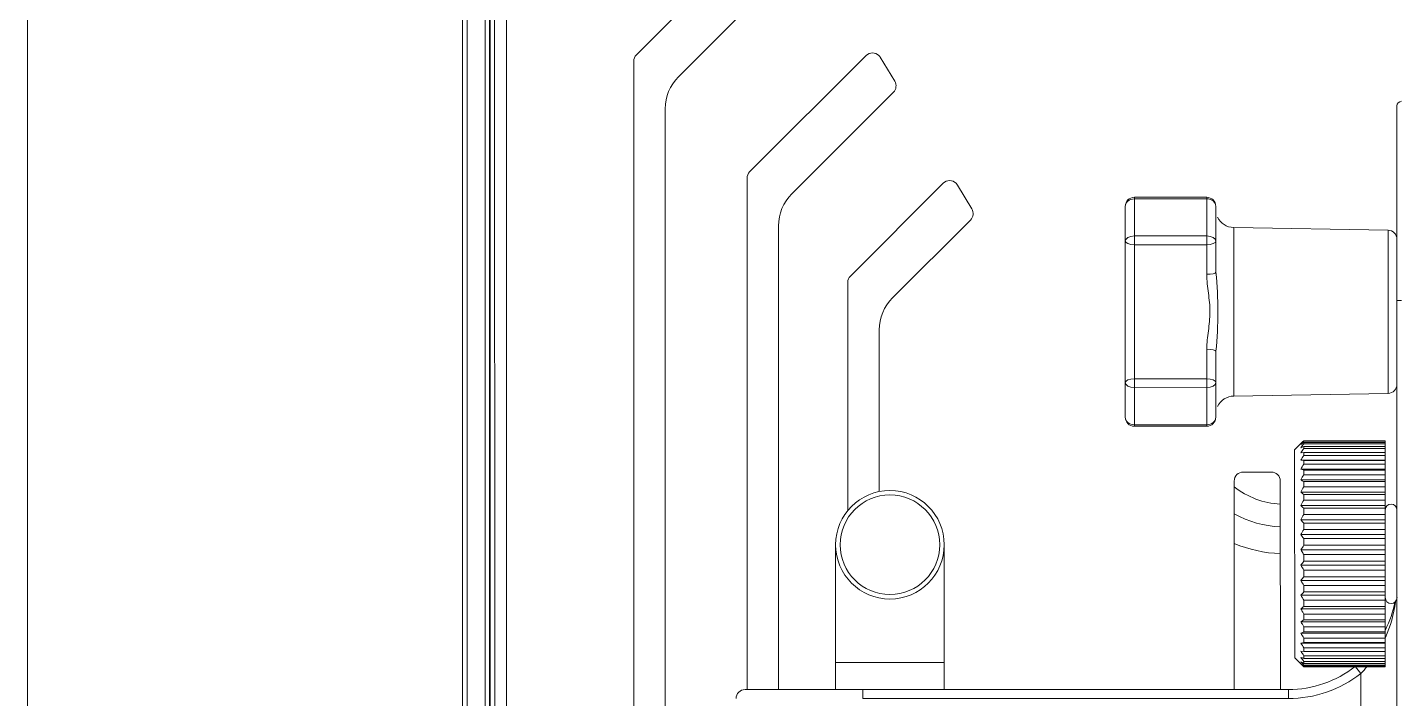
# Model space of a CAD drawing. Header units: millimetres. Extents: x -159872 to 386485, y -250577 to 158966.
# Drawn here: x 370319.7 to 370471.3, y 3128 to 3202.2 of the extents above; entities that cross this region are included whole.
import ezdxf

# ---------------------------------------------------------------- set-up
doc = ezdxf.new("R2010")
doc.units = ezdxf.units.MM
doc.layers.add('LDS-equipment-kitchen equipment', color=3, linetype='Continuous', lineweight=13)
doc.layers.add('TOPS', color=252, linetype='Continuous', lineweight=13)

# ---------------------------------------------------------------- blocks, each defined once
blk = doc.blocks.new('Group-335')
at = {"layer": 'LDS-equipment-kitchen equipment', "lineweight": 5}
for p, q in [((309699.13, 39403.05), (309699.1, 39705.05)), ((309699.13, 39403.05), (309699.1, 39705.05)), ((309694.26, 39704.05), (309694.28, 39404.05)), ((309694.26, 39704.05), (309694.28, 39404.05)), ((309694.76, 39704.05), (309694.79, 39404.05)), ((309694.76, 39704.05), (309694.79, 39404.05)), ((309696.78, 39404.05), (309696.75, 39704.06)), ((309696.78, 39404.05), (309696.75, 39704.06)), ((309697.25, 39704.05), (309697.28, 39404.05)), ((309697.25, 39704.05), (309697.28, 39404.05)), ((309697.83, 39409.2), (309697.81, 39704.06)), ((309697.83, 39409.2), (309697.81, 39704.06)), ((309694.29, 39404.05), (309694.26, 39686.78)), ((309694.29, 39404.05), (309694.26, 39686.78)), ((309697.31, 39683.3), (309697.34, 39409.2)), ((309697.31, 39683.3), (309697.34, 39409.2)), ((309729.27, 39672.51), (309713.47, 39656.7)), ((309729.27, 39672.51), (309713.47, 39656.7)), ((309718.12, 39654.28), (309732.28, 39668.45)), ((309718.12, 39654.28), (309732.28, 39668.45)), ((309725.98, 39643.76), (309738.85, 39656.63)), ((309725.98, 39643.76), (309738.85, 39656.63)), ((309740.41, 39656.44), (309742.01, 39653.79)), ((309740.41, 39656.44), (309742.01, 39653.79)), ((309713.18, 39656), (309713.19, 39569.36)), ((309713.18, 39656), (309713.19, 39569.36)), ((309741.85, 39652.57), (309730.63, 39641.34)), ((309741.85, 39652.57), (309730.63, 39641.34)), ((309716.66, 39569.97), (309716.65, 39650.75)), ((309716.66, 39569.97), (309716.65, 39650.75)), ((309797.47, 39629.57), (309797.47, 39651.07)), ((309797.47, 39629.57), (309797.47, 39651.07)), ((309725.7, 39586.56), (309725.69, 39643.06)), ((309725.7, 39586.56), (309725.69, 39643.06)), ((309737.11, 39632.26), (309747.36, 39642.51)), ((309737.11, 39632.26), (309747.36, 39642.51)), ((309748.92, 39642.32), (309750.52, 39639.68)), ((309748.92, 39642.32), (309750.52, 39639.68)), ((309767.47, 39636.13), (309767.47, 39639.96)), ((309767.47, 39636.13), (309767.47, 39639.96)), ((309768.47, 39640.96), (309768.47, 39640.8)), ((309768.47, 39640.96), (309776.47, 39640.96)), ((309768.47, 39640.96), (309768.47, 39640.8)), ((309768.47, 39640.96), (309776.47, 39640.96)), ((309776.47, 39640.8), (309768.47, 39640.8)), ((309768.47, 39636.69), (309768.47, 39640.8)), ((309776.47, 39640.8), (309768.47, 39640.8)), ((309768.47, 39636.69), (309768.47, 39640.8)), ((309776.47, 39640.96), (309776.47, 39640.8)), ((309776.47, 39640.96), (309776.47, 39640.8)), ((309776.47, 39636.69), (309776.47, 39640.8)), ((309776.47, 39636.69), (309776.47, 39640.8)), ((309777.47, 39636.13), (309777.47, 39639.96)), ((309777.47, 39636.13), (309777.47, 39639.96)), ((309750.37, 39638.45), (309741.76, 39629.84)), ((309750.37, 39638.45), (309741.76, 39629.84)), ((309729.17, 39637.81), (309729.17, 39586.56)), ((309729.17, 39637.81), (309729.17, 39586.56)), ((309776.47, 39636.69), (309768.47, 39636.69)), ((309768.47, 39635.72), (309768.47, 39636.69)), ((309776.47, 39636.69), (309768.47, 39636.69)), ((309768.47, 39635.72), (309768.47, 39636.69)), ((309776.47, 39636.69), (309776.47, 39635.72)), ((309776.47, 39636.69), (309776.47, 39635.72)), ((309779.44, 39637.62), (309779.44, 39618.99)), ((309779.44, 39637.62), (309796.49, 39637.33)), ((309779.44, 39637.62), (309779.44, 39618.99)), ((309779.44, 39637.62), (309796.49, 39637.33)), ((309796.49, 39637.33), (309796.49, 39619.29)), ((309796.49, 39637.33), (309796.49, 39619.29)), ((309767.47, 39620.48), (309767.47, 39636.14)), ((309767.47, 39620.48), (309767.47, 39636.14)), ((309768.47, 39620.89), (309768.47, 39635.73)), ((309768.47, 39620.89), (309768.47, 39635.73)), ((309776.47, 39635.72), (309768.47, 39635.72)), ((309776.47, 39635.72), (309768.47, 39635.72)), ((309776.47, 39635.72), (309776.47, 39632.45)), ((309776.47, 39635.72), (309776.47, 39632.45)), ((309777.47, 39632.68), (309777.47, 39636.13)), ((309777.47, 39632.68), (309777.47, 39636.13)), ((309736.82, 39606.34), (309736.82, 39631.55)), ((309736.82, 39606.34), (309736.82, 39631.55)), ((309797.97, 39629.57), (309797.47, 39629.57)), ((309797.97, 39629.57), (309797.47, 39629.57)), ((309797.49, 39478.56), (309797.47, 39629.56)), ((309797.49, 39478.56), (309797.47, 39629.56)), ((309740.29, 39626.3), (309740.29, 39608.44)), ((309740.29, 39626.3), (309740.29, 39608.44)), ((309776.47, 39624.17), (309776.47, 39620.89)), ((309776.47, 39624.17), (309776.47, 39620.89)), ((309777.47, 39620.48), (309777.47, 39623.94)), ((309777.47, 39620.48), (309777.47, 39623.94)), ((309767.47, 39616.65), (309767.47, 39620.48)), ((309767.47, 39616.65), (309767.47, 39620.48)), ((309776.47, 39620.9), (309768.47, 39620.89)), ((309776.47, 39620.9), (309768.47, 39620.89)), ((309768.47, 39620.89), (309768.47, 39619.92)), ((309768.47, 39620.89), (309768.47, 39619.92)), ((309776.47, 39619.93), (309768.47, 39619.92)), ((309776.47, 39619.93), (309768.47, 39619.92)), ((309768.47, 39615.82), (309768.47, 39619.92)), ((309768.47, 39615.82), (309768.47, 39619.92)), ((309776.47, 39620.9), (309776.47, 39619.93)), ((309776.47, 39620.9), (309776.47, 39619.93)), ((309776.47, 39615.82), (309776.47, 39619.93)), ((309776.47, 39615.82), (309776.47, 39619.93)), ((309777.47, 39616.65), (309777.47, 39620.48)), ((309777.47, 39616.65), (309777.47, 39620.48)), ((309796.49, 39619.29), (309779.43, 39619)), ((309796.49, 39619.29), (309779.43, 39619)), ((309776.47, 39615.82), (309768.47, 39615.82)), ((309768.47, 39615.82), (309768.47, 39615.65)), ((309776.47, 39615.82), (309768.47, 39615.82)), ((309768.47, 39615.82), (309768.47, 39615.65)), ((309776.47, 39615.65), (309768.47, 39615.65)), ((309776.47, 39615.65), (309768.47, 39615.65)), ((309776.47, 39615.82), (309776.47, 39615.65)), ((309776.47, 39615.82), (309776.47, 39615.65)), ((309786.17, 39613.06), (309786.87, 39613.76)), ((309786.17, 39613.06), (309786.87, 39613.76)), ((309787.17, 39614), (309787.17, 39614.06)), ((309796.18, 39614.06), (309787.17, 39614.05)), ((309787.17, 39614), (309787.17, 39614.06)), ((309796.18, 39614.06), (309787.17, 39614.05)), ((309796.18, 39614), (309787.17, 39614)), ((309796.18, 39614), (309787.17, 39614)), ((309787.17, 39613.71), (309787.17, 39613.86)), ((309796.18, 39613.86), (309787.17, 39613.86)), ((309787.17, 39613.71), (309787.17, 39613.86)), ((309796.18, 39613.86), (309787.17, 39613.86)), ((309796.18, 39614), (309796.18, 39614.06)), ((309796.18, 39614), (309796.18, 39614.06)), ((309796.18, 39614), (309796.18, 39613.86)), ((309796.18, 39614), (309796.18, 39613.86)), ((309796.18, 39613.71), (309796.18, 39613.86)), ((309796.18, 39613.71), (309796.18, 39613.86)), ((309786.17, 39613.06), (309786.18, 39590.06)), ((309786.17, 39613.06), (309786.18, 39590.06)), ((309786.87, 39612.71), (309787.17, 39612.77)), ((309786.87, 39612.71), (309787.17, 39612.77)), ((309796.18, 39613.71), (309787.17, 39613.71)), ((309796.18, 39613.71), (309787.17, 39613.71)), ((309787.17, 39613.18), (309787.17, 39613.43)), ((309796.18, 39613.43), (309787.17, 39613.43)), ((309787.17, 39613.18), (309787.17, 39613.43)), ((309796.18, 39613.43), (309787.17, 39613.43)), ((309796.18, 39613.18), (309787.17, 39613.18)), ((309796.18, 39613.18), (309787.17, 39613.18)), ((309787.17, 39612.42), (309787.17, 39612.77)), ((309796.18, 39612.77), (309787.17, 39612.77)), ((309787.17, 39612.42), (309787.17, 39612.77)), ((309796.18, 39612.77), (309787.17, 39612.77)), ((309796.18, 39612.42), (309787.17, 39612.42)), ((309796.18, 39612.42), (309787.17, 39612.42)), ((309796.18, 39613.71), (309796.18, 39613.43)), ((309796.18, 39613.71), (309796.18, 39613.43)), ((309796.18, 39613.18), (309796.18, 39613.43)), ((309796.18, 39613.18), (309796.18, 39613.43)), ((309796.18, 39613.18), (309796.18, 39612.77)), ((309796.18, 39613.18), (309796.18, 39612.77)), ((309796.18, 39612.42), (309796.18, 39612.77)), ((309796.18, 39612.42), (309796.18, 39612.77)), ((309796.18, 39612.42), (309796.18, 39611.91)), ((309796.18, 39612.42), (309796.18, 39611.91)), ((309796.18, 39611.91), (309786.87, 39611.91)), ((309796.18, 39611.91), (309786.87, 39611.91)), ((309796.18, 39610.91), (309786.87, 39610.91)), ((309796.18, 39610.91), (309786.87, 39610.91)), ((309787.17, 39611.45), (309787.17, 39611.89)), ((309796.18, 39611.89), (309787.17, 39611.89)), ((309787.17, 39611.45), (309787.17, 39611.89)), ((309796.18, 39611.89), (309787.17, 39611.89)), ((309796.18, 39611.45), (309787.17, 39611.45)), ((309796.18, 39611.45), (309787.17, 39611.45)), ((309796.18, 39610.81), (309787.17, 39610.81)), ((309787.17, 39610.3), (309787.17, 39610.81)), ((309796.18, 39610.81), (309787.17, 39610.81)), ((309787.17, 39610.3), (309787.17, 39610.81)), ((309796.18, 39611.91), (309796.18, 39611.89)), ((309796.18, 39611.91), (309796.18, 39611.89)), ((309796.18, 39611.45), (309796.18, 39611.89)), ((309796.18, 39611.45), (309796.18, 39611.89)), ((309796.18, 39611.45), (309796.18, 39610.91)), ((309796.18, 39611.45), (309796.18, 39610.91)), ((309796.18, 39610.91), (309796.18, 39610.81)), ((309796.18, 39610.91), (309796.18, 39610.81)), ((309796.18, 39610.3), (309796.18, 39610.81)), ((309796.18, 39610.3), (309796.18, 39610.81)), ((309779.5, 39586.56), (309779.5, 39609.6)), ((309779.5, 39586.56), (309779.5, 39609.6)), ((309780.5, 39610.6), (309783.59, 39610.6)), ((309780.5, 39610.6), (309783.59, 39610.6)), ((309784.59, 39609.6), (309784.6, 39586.56)), ((309784.59, 39609.6), (309784.6, 39586.56)), ((309796.18, 39609.73), (309786.87, 39609.73)), ((309796.18, 39609.73), (309786.87, 39609.73)), ((309796.18, 39610.3), (309787.17, 39610.3)), ((309796.18, 39610.3), (309787.17, 39610.3)), ((309796.18, 39609.55), (309787.17, 39609.55)), ((309787.17, 39608.96), (309787.17, 39609.55)), ((309796.18, 39609.55), (309787.17, 39609.55)), ((309787.17, 39608.96), (309787.17, 39609.55)), ((309796.18, 39610.3), (309796.18, 39609.73)), ((309796.18, 39610.3), (309796.18, 39609.73)), ((309796.18, 39609.73), (309796.18, 39609.55)), ((309796.18, 39609.73), (309796.18, 39609.55)), ((309796.18, 39608.96), (309796.18, 39609.55)), ((309796.18, 39608.96), (309796.18, 39609.55)), ((309796.18, 39608.39), (309786.87, 39608.39)), ((309796.18, 39608.39), (309786.87, 39608.39)), ((309796.18, 39608.96), (309787.17, 39608.96)), ((309796.18, 39608.96), (309787.17, 39608.96)), ((309796.18, 39608.13), (309787.17, 39608.13)), ((309787.17, 39607.49), (309787.17, 39608.13)), ((309796.18, 39608.13), (309787.17, 39608.13)), ((309787.17, 39607.49), (309787.17, 39608.13)), ((309796.18, 39608.96), (309796.18, 39608.38)), ((309796.18, 39608.96), (309796.18, 39608.38)), ((309796.18, 39608.39), (309796.18, 39608.13)), ((309796.18, 39608.39), (309796.18, 39608.13)), ((309796.18, 39607.49), (309796.18, 39608.13)), ((309796.18, 39607.49), (309796.18, 39608.13)), ((309796.18, 39606.91), (309786.87, 39606.91)), ((309796.18, 39606.91), (309786.87, 39606.91)), ((309796.18, 39607.49), (309787.17, 39607.49)), ((309796.18, 39607.49), (309787.17, 39607.49)), ((309787.17, 39605.9), (309787.17, 39606.59)), ((309796.18, 39606.59), (309787.17, 39606.59)), ((309787.17, 39605.9), (309787.17, 39606.59)), ((309796.18, 39606.59), (309787.17, 39606.59)), ((309796.18, 39607.49), (309796.18, 39606.91)), ((309796.18, 39607.49), (309796.18, 39606.91)), ((309796.18, 39606.91), (309796.18, 39606.59)), ((309796.18, 39606.91), (309796.18, 39606.59)), ((309796.18, 39605.9), (309796.18, 39606.59)), ((309796.18, 39605.9), (309796.18, 39606.59)), ((309796.18, 39605.33), (309786.87, 39605.33)), ((309796.18, 39605.33), (309786.87, 39605.33)), ((309796.18, 39605.9), (309787.17, 39605.9)), ((309796.18, 39605.9), (309787.17, 39605.9)), ((309796.18, 39604.95), (309787.17, 39604.95)), ((309787.17, 39604.23), (309787.17, 39604.95)), ((309796.18, 39604.95), (309787.17, 39604.95)), ((309787.17, 39604.23), (309787.17, 39604.95)), ((309796.18, 39605.9), (309796.18, 39605.33)), ((309796.18, 39605.9), (309796.18, 39605.33)), ((309796.18, 39605.33), (309796.18, 39604.95)), ((309796.18, 39605.33), (309796.18, 39604.95)), ((309796.18, 39604.23), (309796.18, 39604.95)), ((309796.18, 39604.23), (309796.18, 39604.95)), ((309796.18, 39603.68), (309786.87, 39603.68)), ((309796.18, 39603.68), (309786.87, 39603.68)), ((309796.18, 39604.23), (309787.17, 39604.23)), ((309796.18, 39604.23), (309787.17, 39604.23)), ((309796.18, 39603.24), (309787.17, 39603.24)), ((309787.17, 39602.5), (309787.17, 39603.24)), ((309796.18, 39603.24), (309787.17, 39603.24)), ((309787.17, 39602.5), (309787.17, 39603.24)), ((309796.18, 39604.23), (309796.18, 39603.68)), ((309796.18, 39604.23), (309796.18, 39603.68)), ((309796.18, 39603.68), (309796.18, 39603.24)), ((309796.18, 39603.68), (309796.18, 39603.24)), ((309796.18, 39602.5), (309796.18, 39603.24)), ((309796.18, 39602.5), (309796.18, 39603.24)), ((309735.47, 39589.56), (309735.47, 39602.56)), ((309735.47, 39589.56), (309735.47, 39602.56)), ((309747.48, 39602.56), (309747.48, 39589.56)), ((309747.48, 39602.56), (309747.48, 39589.56)), ((309796.18, 39601.99), (309786.87, 39601.99)), ((309796.18, 39601.99), (309786.87, 39601.99)), ((309796.18, 39602.5), (309787.17, 39602.5)), ((309796.18, 39602.5), (309787.17, 39602.5)), ((309796.18, 39602.5), (309796.18, 39601.99)), ((309796.18, 39602.5), (309796.18, 39601.99)), ((309796.18, 39601.99), (309796.18, 39601.5)), ((309796.18, 39601.99), (309796.18, 39601.5)), ((309796.18, 39600.29), (309786.87, 39600.29)), ((309796.18, 39600.29), (309786.87, 39600.29)), ((309796.18, 39601.5), (309787.17, 39601.5)), ((309787.17, 39600.76), (309787.17, 39601.5)), ((309796.18, 39601.5), (309787.17, 39601.5)), ((309787.17, 39600.76), (309787.17, 39601.5)), ((309796.18, 39600.76), (309787.17, 39600.76)), ((309796.18, 39600.76), (309787.17, 39600.76)), ((309796.18, 39600.76), (309796.18, 39601.5)), ((309796.18, 39600.76), (309796.18, 39601.5)), ((309796.18, 39600.76), (309796.18, 39600.29)), ((309796.18, 39600.76), (309796.18, 39600.29)), ((309796.18, 39600.29), (309796.18, 39599.76)), ((309796.18, 39600.29), (309796.18, 39599.76)), ((309796.18, 39598.61), (309786.87, 39598.61)), ((309796.18, 39598.61), (309786.87, 39598.61)), ((309787.17, 39599.03), (309787.17, 39599.76)), ((309796.18, 39599.76), (309787.17, 39599.76)), ((309787.17, 39599.03), (309787.17, 39599.76)), ((309796.18, 39599.76), (309787.17, 39599.76)), ((309796.18, 39599.03), (309787.17, 39599.03)), ((309796.18, 39599.03), (309787.17, 39599.03)), ((309796.18, 39599.03), (309796.18, 39599.76)), ((309796.18, 39599.03), (309796.18, 39599.76)), ((309796.18, 39599.03), (309796.18, 39598.61)), ((309796.18, 39599.03), (309796.18, 39598.61)), ((309796.18, 39598.61), (309796.18, 39598.05)), ((309796.18, 39598.61), (309796.18, 39598.05)), ((309787.17, 39597.35), (309787.17, 39598.05)), ((309796.18, 39598.05), (309787.17, 39598.05)), ((309787.17, 39597.35), (309787.17, 39598.05)), ((309796.18, 39598.05), (309787.17, 39598.05)), ((309796.18, 39597.35), (309787.17, 39597.35)), ((309796.18, 39597.35), (309787.17, 39597.35)), ((309796.18, 39597.35), (309796.18, 39598.06)), ((309796.18, 39597.35), (309796.18, 39598.06)), ((309796.18, 39597.35), (309796.18, 39596.99)), ((309796.18, 39597.35), (309796.18, 39596.99)), ((309796.18, 39596.99), (309786.87, 39596.99)), ((309796.18, 39596.99), (309786.87, 39596.99)), ((309787.17, 39595.75), (309787.17, 39596.42)), ((309796.18, 39596.42), (309787.17, 39596.42)), ((309787.17, 39595.75), (309787.17, 39596.42)), ((309796.18, 39596.42), (309787.17, 39596.42)), ((309796.18, 39595.75), (309787.17, 39595.75)), ((309796.18, 39595.75), (309787.17, 39595.75)), ((309796.18, 39596.99), (309796.18, 39596.42)), ((309796.18, 39596.99), (309796.18, 39596.42)), ((309796.18, 39595.75), (309796.18, 39596.42)), ((309796.18, 39595.75), (309796.18, 39596.42)), ((309796.18, 39595.75), (309796.18, 39595.47)), ((309796.18, 39595.75), (309796.18, 39595.47)), ((309796.18, 39595.47), (309786.87, 39595.46)), ((309796.18, 39595.47), (309786.87, 39595.46)), ((309796.18, 39594.05), (309786.87, 39594.05)), ((309796.18, 39594.05), (309786.87, 39594.05)), ((309796.18, 39594.88), (309787.17, 39594.88)), ((309787.17, 39594.27), (309787.17, 39594.88)), ((309796.18, 39594.88), (309787.17, 39594.88)), ((309787.17, 39594.27), (309787.17, 39594.88)), ((309796.18, 39594.27), (309787.17, 39594.27)), ((309796.18, 39594.27), (309787.17, 39594.27)), ((309796.18, 39595.47), (309796.18, 39594.88)), ((309796.18, 39595.47), (309796.18, 39594.88)), ((309796.18, 39594.27), (309796.18, 39594.88)), ((309796.18, 39594.27), (309796.18, 39594.88)), ((309796.18, 39594.27), (309796.18, 39594.05)), ((309796.18, 39594.27), (309796.18, 39594.05)), ((309796.18, 39594.05), (309796.18, 39593.48)), ((309796.18, 39594.05), (309796.18, 39593.48)), ((309796.18, 39592.79), (309786.87, 39592.79)), ((309796.18, 39592.79), (309786.87, 39592.79)), ((309796.18, 39593.48), (309787.17, 39593.48)), ((309796.18, 39593.48), (309787.17, 39593.48)), ((309796.18, 39592.93), (309787.17, 39592.93)), ((309796.18, 39592.93), (309787.17, 39592.93)), ((309787.17, 39592.93), (309787.17, 39593.48)), ((309787.17, 39592.93), (309787.17, 39593.48)), ((309796.18, 39592.93), (309796.18, 39593.48)), ((309796.18, 39592.93), (309796.18, 39593.48)), ((309796.18, 39592.93), (309796.18, 39592.79)), ((309796.18, 39592.93), (309796.18, 39592.79)), ((309796.18, 39592.79), (309796.18, 39592.23)), ((309796.18, 39592.79), (309796.18, 39592.23)), ((309796.18, 39591.69), (309786.87, 39591.69)), ((309796.18, 39591.69), (309786.87, 39591.69)), ((309796.18, 39592.23), (309787.17, 39592.23)), ((309796.18, 39592.23), (309787.17, 39592.23)), ((309796.18, 39591.75), (309787.17, 39591.75)), ((309796.18, 39591.75), (309787.17, 39591.75)), ((309796.18, 39591.16), (309787.17, 39591.16)), ((309796.18, 39591.16), (309787.17, 39591.16)), ((309787.17, 39591.75), (309787.17, 39592.23)), ((309787.17, 39591.75), (309787.17, 39592.23)), ((309787.18, 39590.77), (309787.17, 39591.16)), ((309787.18, 39590.77), (309787.17, 39591.16)), ((309796.18, 39591.75), (309796.18, 39592.23)), ((309796.18, 39591.75), (309796.18, 39592.23)), ((309796.18, 39591.75), (309796.18, 39591.69)), ((309796.18, 39591.75), (309796.18, 39591.69)), ((309796.18, 39591.69), (309796.18, 39591.16)), ((309796.18, 39591.69), (309796.18, 39591.16)), ((309796.18, 39590.77), (309796.18, 39591.16)), ((309796.18, 39590.77), (309796.18, 39591.16)), ((309735.47, 39589.56), (309747.47, 39589.56)), ((309735.47, 39586.56), (309735.47, 39589.56)), ((309735.47, 39589.56), (309747.47, 39589.56)), ((309735.47, 39586.56), (309735.47, 39589.56)), ((309747.48, 39589.56), (309747.48, 39586.56)), ((309747.48, 39589.56), (309747.48, 39586.56)), ((309787.18, 39589.06), (309786.18, 39590.06)), ((309787.18, 39589.06), (309786.18, 39590.06)), ((309787.18, 39590.77), (309786.87, 39590.79)), ((309787.18, 39590.77), (309786.87, 39590.79)), ((309796.18, 39590.77), (309787.17, 39590.77)), ((309796.18, 39590.77), (309787.17, 39590.77)), ((309796.18, 39590.3), (309787.17, 39590.3)), ((309796.18, 39590.3), (309787.17, 39590.3)), ((309796.18, 39590), (309787.17, 39590)), ((309796.18, 39590), (309787.17, 39590)), ((309796.18, 39589.66), (309787.17, 39589.66)), ((309796.18, 39589.66), (309787.17, 39589.66)), ((309787.18, 39590), (309787.18, 39590.3)), ((309787.18, 39590), (309787.18, 39590.3)), ((309787.18, 39589.45), (309787.18, 39589.65)), ((309787.18, 39589.45), (309787.18, 39589.65)), ((309796.18, 39590.77), (309796.18, 39590.3)), ((309796.18, 39590.77), (309796.18, 39590.3)), ((309796.18, 39590), (309796.18, 39590.3)), ((309796.18, 39590), (309796.18, 39590.3)), ((309796.18, 39590), (309796.18, 39589.66)), ((309796.18, 39590), (309796.18, 39589.66)), ((309796.18, 39589.45), (309796.18, 39589.65)), ((309796.18, 39589.45), (309796.18, 39589.65)), ((309796.18, 39589.45), (309787.17, 39589.45)), ((309796.18, 39589.45), (309787.17, 39589.45)), ((309796.18, 39589.24), (309787.17, 39589.24)), ((309796.18, 39589.24), (309787.17, 39589.24)), ((309796.18, 39589.14), (309787.17, 39589.14)), ((309796.18, 39589.14), (309787.17, 39589.14)), ((309796.18, 39589.07), (309787.17, 39589.07)), ((309796.18, 39589.07), (309787.17, 39589.07)), ((309796.18, 39589.06), (309787.17, 39589.06)), ((309796.18, 39589.06), (309787.17, 39589.06)), ((309787.18, 39589.14), (309787.18, 39589.24)), ((309787.18, 39589.14), (309787.18, 39589.24)), ((309787.18, 39589.07), (309787.18, 39589.06)), ((309787.18, 39589.07), (309787.18, 39589.06)), ((309793.48, 39588.32), (309792.89, 39589.06)), ((309793.48, 39588.32), (309792.89, 39589.06)), ((309793.48, 39554.06), (309793.48, 39588.31)), ((309793.48, 39554.06), (309793.48, 39588.31)), ((309796.18, 39589.45), (309796.18, 39589.24)), ((309796.18, 39589.45), (309796.18, 39589.24)), ((309796.18, 39589.14), (309796.18, 39589.24)), ((309796.18, 39589.14), (309796.18, 39589.24)), ((309796.18, 39589.14), (309796.18, 39589.07)), ((309796.18, 39589.14), (309796.18, 39589.07)), ((309796.18, 39589.07), (309796.18, 39589.06)), ((309796.18, 39589.07), (309796.18, 39589.06)), ((309725.48, 39586.56), (309738.48, 39586.56)), ((309725.48, 39586.56), (309738.48, 39586.56)), ((309738.47, 39586.56), (309738.47, 39585.56)), ((309738.47, 39586.56), (309738.47, 39585.56)), ((309785.48, 39586.56), (309738.48, 39586.56)), ((309785.48, 39586.56), (309738.48, 39586.56)), ((309785.48, 39586.56), (309785.48, 39585.56)), ((309785.48, 39586.56), (309785.48, 39585.56)), ((309785.48, 39585.56), (309738.48, 39585.56)), ((309785.48, 39585.56), (309738.48, 39585.56))]:
    blk.add_line(p, q, dxfattribs=at)
at = {"layer": 'LDS-equipment-kitchen equipment', "lineweight": 5, "transparency": 33554687}
for points in [[(309713.18, 39656), (309713.18, 39656.26), (309713.28, 39656.52), (309713.47, 39656.7)], [(309713.18, 39656), (309713.18, 39656.26), (309713.28, 39656.52), (309713.47, 39656.7)], [(309738.85, 39656.63), (309739.23, 39657.02), (309739.87, 39657.02), (309740.26, 39656.63)], [(309738.85, 39656.63), (309739.23, 39657.02), (309739.87, 39657.02), (309740.26, 39656.63)], [(309740.26, 39656.63), (309740.32, 39656.57), (309740.37, 39656.51), (309740.4, 39656.44)], [(309740.26, 39656.63), (309740.32, 39656.57), (309740.37, 39656.51), (309740.4, 39656.44)], [(309716.65, 39650.75), (309716.65, 39652.07), (309717.18, 39653.34), (309718.12, 39654.28)], [(309716.65, 39650.75), (309716.65, 39652.07), (309717.18, 39653.34), (309718.12, 39654.28)], [(309742.01, 39653.79), (309742.24, 39653.4), (309742.18, 39652.89), (309741.85, 39652.57)], [(309742.01, 39653.79), (309742.24, 39653.4), (309742.18, 39652.89), (309741.85, 39652.57)], [(309797.47, 39651.06), (309797.47, 39651.34), (309797.69, 39651.57), (309797.97, 39651.57)], [(309797.47, 39651.06), (309797.47, 39651.34), (309797.69, 39651.57), (309797.97, 39651.57)], [(309725.69, 39643.06), (309725.69, 39643.32), (309725.79, 39643.58), (309725.98, 39643.76)], [(309725.69, 39643.06), (309725.69, 39643.32), (309725.79, 39643.58), (309725.98, 39643.76)], [(309747.36, 39642.51), (309747.75, 39642.91), (309748.39, 39642.91), (309748.77, 39642.51)], [(309747.36, 39642.51), (309747.75, 39642.91), (309748.39, 39642.91), (309748.77, 39642.51)], [(309729.17, 39637.81), (309729.17, 39639.13), (309729.69, 39640.4), (309730.63, 39641.34)], [(309729.17, 39637.81), (309729.17, 39639.13), (309729.69, 39640.4), (309730.63, 39641.34)], [(309748.77, 39642.51), (309748.83, 39642.46), (309748.88, 39642.39), (309748.92, 39642.32)], [(309748.77, 39642.51), (309748.83, 39642.46), (309748.88, 39642.39), (309748.92, 39642.32)], [(309750.52, 39639.68), (309750.75, 39639.29), (309750.7, 39638.78), (309750.37, 39638.45)], [(309750.52, 39639.68), (309750.75, 39639.29), (309750.7, 39638.78), (309750.37, 39638.45)], [(309767.47, 39639.96), (309767.47, 39640.52), (309767.92, 39640.96), (309768.47, 39640.96)], [(309767.47, 39639.96), (309767.47, 39640.52), (309767.92, 39640.96), (309768.47, 39640.96)], [(309767.47, 39639.96), (309767.47, 39640.42), (309767.92, 39640.79), (309768.47, 39640.79)], [(309767.47, 39639.96), (309767.47, 39640.42), (309767.92, 39640.79), (309768.47, 39640.79)], [(309776.47, 39640.96), (309777.02, 39640.96), (309777.47, 39640.52), (309777.47, 39639.96)], [(309776.47, 39640.96), (309777.02, 39640.96), (309777.47, 39640.52), (309777.47, 39639.96)], [(309776.47, 39640.8), (309777.02, 39640.8), (309777.47, 39640.42), (309777.47, 39639.97)], [(309776.47, 39640.8), (309777.02, 39640.8), (309777.47, 39640.42), (309777.47, 39639.97)], [(309779.44, 39637.62), (309778.67, 39637.64), (309777.99, 39638.08), (309777.67, 39638.76)], [(309779.44, 39637.62), (309778.67, 39637.64), (309777.99, 39638.08), (309777.67, 39638.76)], [(309767.47, 39636.13), (309767.47, 39636.44), (309767.92, 39636.69), (309768.47, 39636.69)], [(309767.47, 39636.13), (309767.47, 39636.44), (309767.92, 39636.69), (309768.47, 39636.69)], [(309776.47, 39636.69), (309777.02, 39636.69), (309777.47, 39636.44), (309777.47, 39636.13)], [(309776.47, 39636.69), (309777.02, 39636.69), (309777.47, 39636.44), (309777.47, 39636.13)], [(309796.49, 39637.33), (309797.03, 39637.32), (309797.47, 39636.87), (309797.47, 39636.33)], [(309796.49, 39637.33), (309797.03, 39637.32), (309797.47, 39636.87), (309797.47, 39636.33)], [(309768.47, 39635.72), (309767.92, 39635.72), (309767.47, 39635.91), (309767.47, 39636.13)], [(309768.47, 39635.72), (309767.92, 39635.72), (309767.47, 39635.91), (309767.47, 39636.13)], [(309777.47, 39636.13), (309777.47, 39635.91), (309777.02, 39635.72), (309776.47, 39635.72)], [(309777.47, 39636.13), (309777.47, 39635.91), (309777.02, 39635.72), (309776.47, 39635.72)], [(309736.82, 39631.55), (309736.82, 39631.82), (309736.92, 39632.07), (309737.11, 39632.26)], [(309736.82, 39631.55), (309736.82, 39631.82), (309736.92, 39632.07), (309737.11, 39632.26)], [(309777.47, 39632.68), (309777.47, 39632.55), (309777.02, 39632.45), (309776.47, 39632.45)], [(309777.47, 39632.68), (309777.47, 39632.55), (309777.02, 39632.45), (309776.47, 39632.45)], [(309776.47, 39632.45), (309776.47, 39631.76), (309776.56, 39631.07), (309776.65, 39630.38)], [(309776.47, 39632.45), (309776.47, 39631.76), (309776.56, 39631.07), (309776.65, 39630.38)], [(309777.47, 39632.68), (309777.78, 39629.77), (309777.78, 39626.84), (309777.47, 39623.94)], [(309777.47, 39632.68), (309777.78, 39629.77), (309777.78, 39626.84), (309777.47, 39623.94)], [(309740.29, 39626.3), (309740.29, 39627.63), (309740.82, 39628.9), (309741.75, 39629.84)], [(309740.29, 39626.3), (309740.29, 39627.63), (309740.82, 39628.9), (309741.75, 39629.84)], [(309776.65, 39630.38), (309776.69, 39630.04), (309776.73, 39629.69), (309776.77, 39629.34)], [(309776.65, 39630.38), (309776.69, 39630.04), (309776.73, 39629.69), (309776.77, 39629.34)], [(309776.65, 39626.21), (309776.56, 39625.53), (309776.47, 39624.85), (309776.47, 39624.17)], [(309776.65, 39626.21), (309776.56, 39625.53), (309776.47, 39624.85), (309776.47, 39624.17)], [(309776.76, 39627.25), (309776.73, 39626.9), (309776.69, 39626.56), (309776.65, 39626.21)], [(309776.76, 39627.25), (309776.73, 39626.9), (309776.69, 39626.56), (309776.65, 39626.21)], [(309776.47, 39624.17), (309777.02, 39624.17), (309777.47, 39624.07), (309777.47, 39623.94)], [(309776.47, 39624.17), (309777.02, 39624.17), (309777.47, 39624.07), (309777.47, 39623.94)], [(309767.47, 39620.48), (309767.47, 39620.71), (309767.92, 39620.9), (309768.47, 39620.9)], [(309767.47, 39620.48), (309767.47, 39620.71), (309767.92, 39620.9), (309768.47, 39620.9)], [(309768.47, 39619.92), (309767.92, 39619.92), (309767.47, 39620.18), (309767.47, 39620.48)], [(309768.47, 39619.92), (309767.92, 39619.92), (309767.47, 39620.18), (309767.47, 39620.48)], [(309776.47, 39620.9), (309777.02, 39620.9), (309777.47, 39620.71), (309777.47, 39620.48)], [(309776.47, 39620.9), (309777.02, 39620.9), (309777.47, 39620.71), (309777.47, 39620.48)], [(309777.47, 39620.48), (309777.47, 39620.18), (309777.02, 39619.93), (309776.47, 39619.93)], [(309777.47, 39620.48), (309777.47, 39620.18), (309777.02, 39619.93), (309776.47, 39619.93)], [(309797.47, 39620.29), (309797.47, 39619.75), (309797.04, 39619.3), (309796.49, 39619.29)], [(309797.47, 39620.29), (309797.47, 39619.75), (309797.04, 39619.3), (309796.49, 39619.29)], [(309777.67, 39617.85), (309778, 39618.54), (309778.68, 39618.98), (309779.44, 39618.99)], [(309777.67, 39617.85), (309778, 39618.54), (309778.68, 39618.98), (309779.44, 39618.99)], [(309768.47, 39615.82), (309767.92, 39615.82), (309767.47, 39616.19), (309767.47, 39616.65)], [(309768.47, 39615.65), (309767.92, 39615.65), (309767.47, 39616.1), (309767.47, 39616.65)], [(309768.47, 39615.82), (309767.92, 39615.82), (309767.47, 39616.19), (309767.47, 39616.65)], [(309768.47, 39615.65), (309767.92, 39615.65), (309767.47, 39616.1), (309767.47, 39616.65)], [(309777.47, 39616.65), (309777.47, 39616.2), (309777.02, 39615.82), (309776.47, 39615.82)], [(309777.47, 39616.65), (309777.47, 39616.1), (309777.02, 39615.65), (309776.47, 39615.65)], [(309777.47, 39616.65), (309777.47, 39616.2), (309777.02, 39615.82), (309776.47, 39615.82)], [(309777.47, 39616.65), (309777.47, 39616.1), (309777.02, 39615.65), (309776.47, 39615.65)], [(309786.87, 39613.76), (309786.97, 39613.86), (309787.07, 39613.96), (309787.17, 39614.05)], [(309786.87, 39613.76), (309786.97, 39613.86), (309787.07, 39613.96), (309787.17, 39614.05)], [(309786.87, 39613.64), (309786.97, 39613.76), (309787.07, 39613.88), (309787.17, 39614)], [(309786.87, 39613.64), (309786.97, 39613.76), (309787.07, 39613.88), (309787.17, 39614)], [(309786.87, 39613.64), (309786.97, 39613.72), (309787.07, 39613.79), (309787.17, 39613.86)], [(309786.87, 39613.64), (309786.97, 39613.72), (309787.07, 39613.79), (309787.17, 39613.86)], [(309786.87, 39613.29), (309786.97, 39613.43), (309787.07, 39613.57), (309787.17, 39613.71)], [(309786.87, 39613.29), (309786.97, 39613.43), (309787.07, 39613.57), (309787.17, 39613.71)], [(309786.87, 39613.29), (309786.97, 39613.34), (309787.07, 39613.38), (309787.17, 39613.43)], [(309786.87, 39613.29), (309786.97, 39613.34), (309787.07, 39613.38), (309787.17, 39613.43)], [(309786.87, 39612.71), (309786.97, 39612.87), (309787.07, 39613.02), (309787.17, 39613.18)], [(309786.87, 39612.71), (309786.97, 39612.87), (309787.07, 39613.02), (309787.17, 39613.18)], [(309786.87, 39611.91), (309786.97, 39612.08), (309787.07, 39612.25), (309787.17, 39612.42)], [(309786.87, 39611.91), (309786.97, 39612.08), (309787.07, 39612.25), (309787.17, 39612.42)], [(309787.17, 39611.89), (309787.07, 39611.9), (309786.97, 39611.9), (309786.87, 39611.91)], [(309787.17, 39611.89), (309787.07, 39611.9), (309786.97, 39611.9), (309786.87, 39611.91)], [(309786.87, 39610.91), (309786.97, 39611.09), (309787.07, 39611.27), (309787.17, 39611.45)], [(309786.87, 39610.91), (309786.97, 39611.09), (309787.07, 39611.27), (309787.17, 39611.45)], [(309787.17, 39610.81), (309787.07, 39610.84), (309786.97, 39610.88), (309786.87, 39610.91)], [(309787.17, 39610.81), (309787.07, 39610.84), (309786.97, 39610.88), (309786.87, 39610.91)], [(309779.5, 39609.6), (309779.5, 39610.16), (309779.95, 39610.6), (309780.5, 39610.6)], [(309779.5, 39609.6), (309779.5, 39610.16), (309779.95, 39610.6), (309780.5, 39610.6)], [(309783.59, 39610.6), (309784.14, 39610.6), (309784.59, 39610.16), (309784.59, 39609.6)], [(309783.59, 39610.6), (309784.14, 39610.6), (309784.59, 39610.16), (309784.59, 39609.6)], [(309786.87, 39609.73), (309786.97, 39609.92), (309787.07, 39610.11), (309787.17, 39610.29)], [(309786.87, 39609.73), (309786.97, 39609.92), (309787.07, 39610.11), (309787.17, 39610.29)], [(309787.17, 39609.55), (309787.07, 39609.61), (309786.97, 39609.67), (309786.87, 39609.73)], [(309787.17, 39609.55), (309787.07, 39609.61), (309786.97, 39609.67), (309786.87, 39609.73)], [(309784.59, 39607.04), (309782.74, 39607.15), (309780.96, 39607.82), (309779.5, 39608.96)], [(309784.59, 39607.04), (309782.74, 39607.15), (309780.96, 39607.82), (309779.5, 39608.96)], [(309786.87, 39608.39), (309786.97, 39608.58), (309787.07, 39608.77), (309787.17, 39608.97)], [(309786.87, 39608.39), (309786.97, 39608.58), (309787.07, 39608.77), (309787.17, 39608.97)], [(309787.17, 39608.13), (309787.07, 39608.21), (309786.97, 39608.3), (309786.87, 39608.39)], [(309787.17, 39608.13), (309787.07, 39608.21), (309786.97, 39608.3), (309786.87, 39608.39)], [(309786.87, 39606.91), (309786.97, 39607.11), (309787.07, 39607.3), (309787.17, 39607.49)], [(309786.87, 39606.91), (309786.97, 39607.11), (309787.07, 39607.3), (309787.17, 39607.49)], [(309787.17, 39606.59), (309787.07, 39606.69), (309786.97, 39606.8), (309786.87, 39606.91)], [(309787.17, 39606.59), (309787.07, 39606.69), (309786.97, 39606.8), (309786.87, 39606.91)], [(309784.59, 39604.54), (309782.81, 39604.61), (309781.07, 39605.11), (309779.5, 39605.97)], [(309784.59, 39604.54), (309782.81, 39604.61), (309781.07, 39605.11), (309779.5, 39605.97)], [(309786.87, 39605.33), (309786.97, 39605.52), (309787.07, 39605.71), (309787.17, 39605.9)], [(309786.87, 39605.33), (309786.97, 39605.52), (309787.07, 39605.71), (309787.17, 39605.9)], [(309787.17, 39604.95), (309787.07, 39605.07), (309786.97, 39605.2), (309786.87, 39605.34)], [(309787.17, 39604.95), (309787.07, 39605.07), (309786.97, 39605.2), (309786.87, 39605.34)], [(309786.87, 39603.68), (309786.97, 39603.87), (309787.07, 39604.05), (309787.17, 39604.23)], [(309786.87, 39603.68), (309786.97, 39603.87), (309787.07, 39604.05), (309787.17, 39604.23)], [(309787.17, 39603.24), (309787.07, 39603.38), (309786.97, 39603.53), (309786.87, 39603.68)], [(309787.17, 39603.24), (309787.07, 39603.38), (309786.97, 39603.53), (309786.87, 39603.68)], [(309784.59, 39601.58), (309782.84, 39601.64), (309781.12, 39602.02), (309779.5, 39602.69)], [(309784.59, 39601.58), (309782.84, 39601.64), (309781.12, 39602.02), (309779.5, 39602.69)], [(309786.87, 39601.99), (309786.97, 39602.16), (309787.08, 39602.33), (309787.17, 39602.5)], [(309786.87, 39601.99), (309786.97, 39602.16), (309787.08, 39602.33), (309787.17, 39602.5)], [(309787.13, 39601.56), (309787.05, 39601.7), (309786.96, 39601.85), (309786.88, 39601.99)], [(309787.13, 39601.56), (309787.05, 39601.7), (309786.96, 39601.85), (309786.88, 39601.99)], [(309786.87, 39600.29), (309786.97, 39600.44), (309787.08, 39600.6), (309787.17, 39600.76)], [(309786.87, 39600.29), (309786.97, 39600.44), (309787.08, 39600.6), (309787.17, 39600.76)], [(309787.17, 39599.76), (309787.08, 39599.94), (309786.97, 39600.11), (309786.87, 39600.29)], [(309787.17, 39599.76), (309787.08, 39599.94), (309786.97, 39600.11), (309786.87, 39600.29)], [(309787.17, 39601.5), (309787.16, 39601.52), (309787.14, 39601.54), (309787.13, 39601.56)], [(309787.17, 39601.5), (309787.16, 39601.52), (309787.14, 39601.54), (309787.13, 39601.56)], [(309786.87, 39598.61), (309786.97, 39598.75), (309787.08, 39598.89), (309787.17, 39599.03)], [(309786.87, 39598.61), (309786.97, 39598.75), (309787.08, 39598.89), (309787.17, 39599.03)], [(309787.17, 39598.05), (309787.08, 39598.24), (309786.97, 39598.42), (309786.87, 39598.61)], [(309787.17, 39598.05), (309787.08, 39598.24), (309786.97, 39598.42), (309786.87, 39598.61)], [(309786.87, 39596.99), (309786.97, 39597.11), (309787.08, 39597.23), (309787.17, 39597.35)], [(309786.87, 39596.99), (309786.97, 39597.11), (309787.08, 39597.23), (309787.17, 39597.35)], [(309787.17, 39596.42), (309787.08, 39596.61), (309786.97, 39596.8), (309786.87, 39597)], [(309787.17, 39596.42), (309787.08, 39596.61), (309786.97, 39596.8), (309786.87, 39597)], [(309786.88, 39595.46), (309786.97, 39595.56), (309787.08, 39595.66), (309787.17, 39595.75)], [(309786.88, 39595.46), (309786.97, 39595.56), (309787.08, 39595.66), (309787.17, 39595.75)], [(309797.33, 39596.23), (309797.13, 39594.88), (309796.75, 39593.57), (309796.19, 39592.32)], [(309797.33, 39596.23), (309797.13, 39594.88), (309796.75, 39593.57), (309796.19, 39592.32)], [(309797.24, 39596.19), (309797.02, 39595.14), (309796.68, 39594.13), (309796.19, 39593.17)], [(309797.24, 39596.19), (309797.02, 39595.14), (309796.68, 39594.13), (309796.19, 39593.17)], [(309786.95, 39595.32), (309786.92, 39595.37), (309786.9, 39595.41), (309786.87, 39595.46)], [(309786.95, 39595.32), (309786.92, 39595.37), (309786.9, 39595.41), (309786.87, 39595.46)], [(309787.17, 39593.48), (309787.08, 39593.67), (309786.97, 39593.86), (309786.87, 39594.05)], [(309787.17, 39593.48), (309787.08, 39593.67), (309786.97, 39593.86), (309786.87, 39594.05)], [(309786.88, 39594.05), (309786.97, 39594.13), (309787.08, 39594.2), (309787.17, 39594.27)], [(309786.88, 39594.05), (309786.97, 39594.13), (309787.08, 39594.2), (309787.17, 39594.27)], [(309787.02, 39595.17), (309787.02, 39595.17), (309786.95, 39595.32), (309786.95, 39595.32)], [(309787.02, 39595.17), (309787.02, 39595.17), (309786.95, 39595.32), (309786.95, 39595.32)], [(309787.1, 39595.03), (309787.08, 39595.08), (309787.05, 39595.12), (309787.02, 39595.17)], [(309787.1, 39595.03), (309787.08, 39595.08), (309787.05, 39595.12), (309787.02, 39595.17)], [(309787.17, 39594.88), (309787.15, 39594.93), (309787.12, 39594.98), (309787.1, 39595.03)], [(309787.17, 39594.88), (309787.15, 39594.93), (309787.12, 39594.98), (309787.1, 39595.03)], [(309787.17, 39592.23), (309787.08, 39592.41), (309786.97, 39592.6), (309786.87, 39592.79)], [(309787.17, 39592.23), (309787.08, 39592.41), (309786.97, 39592.6), (309786.87, 39592.79)], [(309786.88, 39592.79), (309786.97, 39592.84), (309787.08, 39592.88), (309787.17, 39592.93)], [(309786.88, 39592.79), (309786.97, 39592.84), (309787.08, 39592.88), (309787.17, 39592.93)], [(309787.17, 39591.16), (309787.08, 39591.34), (309786.97, 39591.52), (309786.87, 39591.69)], [(309787.17, 39591.16), (309787.08, 39591.34), (309786.97, 39591.52), (309786.87, 39591.69)], [(309786.88, 39591.69), (309786.97, 39591.71), (309787.08, 39591.73), (309787.17, 39591.75)], [(309786.88, 39591.69), (309786.97, 39591.71), (309787.08, 39591.73), (309787.17, 39591.75)], [(309787.18, 39590.3), (309787.08, 39590.46), (309786.97, 39590.63), (309786.87, 39590.79)], [(309787.18, 39590.3), (309787.08, 39590.46), (309786.97, 39590.63), (309786.87, 39590.79)], [(309787.18, 39590), (309787.08, 39590.03), (309786.97, 39590.07), (309786.87, 39590.1)], [(309787.18, 39589.66), (309787.08, 39589.8), (309786.97, 39589.95), (309786.87, 39590.1)], [(309787.18, 39590), (309787.08, 39590.03), (309786.97, 39590.07), (309786.87, 39590.1)], [(309787.18, 39589.66), (309787.08, 39589.8), (309786.97, 39589.95), (309786.87, 39590.1)], [(309787.18, 39589.45), (309787.08, 39589.51), (309786.97, 39589.57), (309786.87, 39589.63)], [(309787.18, 39589.24), (309787.08, 39589.37), (309786.97, 39589.5), (309786.87, 39589.63)], [(309787.18, 39589.45), (309787.08, 39589.51), (309786.97, 39589.57), (309786.87, 39589.63)], [(309787.18, 39589.24), (309787.08, 39589.37), (309786.97, 39589.5), (309786.87, 39589.63)], [(309792.86, 39589.1), (309790.75, 39587.46), (309788.15, 39586.56), (309785.47, 39586.56)], [(309792.86, 39589.1), (309790.75, 39587.46), (309788.15, 39586.56), (309785.47, 39586.56)], [(309793.48, 39588.32), (309791.19, 39586.53), (309788.38, 39585.56), (309785.47, 39585.56)], [(309793.48, 39588.32), (309791.19, 39586.53), (309788.38, 39585.56), (309785.47, 39585.56)], [(309787.18, 39589.14), (309787.08, 39589.22), (309786.97, 39589.31), (309786.87, 39589.39)], [(309787.18, 39589.07), (309787.08, 39589.18), (309786.97, 39589.29), (309786.87, 39589.39)], [(309787.18, 39589.14), (309787.08, 39589.22), (309786.97, 39589.31), (309786.87, 39589.39)], [(309787.18, 39589.07), (309787.08, 39589.18), (309786.97, 39589.29), (309786.87, 39589.39)], [(309794.19, 39589.12), (309793.96, 39588.84), (309793.72, 39588.57), (309793.48, 39588.32)], [(309794.19, 39589.12), (309793.96, 39588.84), (309793.72, 39588.57), (309793.48, 39588.32)], [(309724.48, 39585.56), (309724.48, 39586.11), (309724.93, 39586.56), (309725.47, 39586.56)], [(309724.48, 39585.56), (309724.48, 39586.11), (309724.93, 39586.56), (309725.47, 39586.56)]]:
    blk.add_open_spline(points, degree=3, dxfattribs=at)
for points, knots in [([(309776.77, 39629.34), (309776.8, 39628.99), (309776.81, 39628.63), (309776.81, 39628.29), (309776.81, 39627.94), (309776.8, 39627.59), (309776.76, 39627.25)], [0, 0, 0, 0, 1, 1, 1, 2, 2, 2, 2]), ([(309776.77, 39629.34), (309776.8, 39628.99), (309776.81, 39628.63), (309776.81, 39628.29), (309776.81, 39627.94), (309776.8, 39627.59), (309776.76, 39627.25)], [0, 0, 0, 0, 1, 1, 1, 2, 2, 2, 2]), ([(309741.47, 39608.56), (309744.78, 39608.56), (309747.47, 39605.87), (309747.47, 39602.56), (309747.47, 39599.25), (309744.78, 39596.56), (309741.47, 39596.56), (309738.16, 39596.56), (309735.47, 39599.24), (309735.47, 39602.56), (309735.47, 39605.87), (309738.16, 39608.56), (309741.47, 39608.56)], [0, 0, 0, 0, 1, 1, 1, 2, 2, 2, 3, 3, 3, 4, 4, 4, 4]), ([(309741.47, 39608.56), (309744.78, 39608.56), (309747.47, 39605.87), (309747.47, 39602.56), (309747.47, 39599.25), (309744.78, 39596.56), (309741.47, 39596.56), (309738.16, 39596.56), (309735.47, 39599.24), (309735.47, 39602.56), (309735.47, 39605.87), (309738.16, 39608.56), (309741.47, 39608.56)], [0, 0, 0, 0, 1, 1, 1, 2, 2, 2, 3, 3, 3, 4, 4, 4, 4]), ([(309741.47, 39608.06), (309744.51, 39608.06), (309746.98, 39605.6), (309746.98, 39602.56), (309746.98, 39599.52), (309744.51, 39597.06), (309741.47, 39597.06), (309738.44, 39597.06), (309735.97, 39599.52), (309735.97, 39602.56), (309735.97, 39605.6), (309738.44, 39608.06), (309741.47, 39608.06)], [0, 0, 0, 0, 1, 1, 1, 2, 2, 2, 3, 3, 3, 4, 4, 4, 4]), ([(309741.47, 39608.06), (309744.51, 39608.06), (309746.98, 39605.6), (309746.98, 39602.56), (309746.98, 39599.52), (309744.51, 39597.06), (309741.47, 39597.06), (309738.44, 39597.06), (309735.97, 39599.52), (309735.97, 39602.56), (309735.97, 39605.6), (309738.44, 39608.06), (309741.47, 39608.06)], [0, 0, 0, 0, 1, 1, 1, 2, 2, 2, 3, 3, 3, 4, 4, 4, 4]), ([(309796.18, 39606.42), (309796.18, 39606.78), (309796.46, 39607.06), (309796.83, 39607.06), (309797.18, 39607.06), (309797.47, 39606.78), (309797.47, 39606.42)], [0, 0, 0, 0, 1, 1, 1, 2, 2, 2, 2]), ([(309796.18, 39606.42), (309796.18, 39606.78), (309796.46, 39607.06), (309796.83, 39607.06), (309797.18, 39607.06), (309797.47, 39606.78), (309797.47, 39606.42)], [0, 0, 0, 0, 1, 1, 1, 2, 2, 2, 2]), ([(309797.48, 39596.72), (309797.48, 39596.36), (309797.19, 39596.06), (309796.82, 39596.06), (309796.47, 39596.06), (309796.18, 39596.36), (309796.18, 39596.72)], [0, 0, 0, 0, 1, 1, 1, 2, 2, 2, 2]), ([(309797.48, 39596.72), (309797.48, 39596.36), (309797.19, 39596.06), (309796.82, 39596.06), (309796.47, 39596.06), (309796.18, 39596.36), (309796.18, 39596.72)], [0, 0, 0, 0, 1, 1, 1, 2, 2, 2, 2])]:
    blk.add_open_spline(points, degree=3, knots=knots, dxfattribs=at)
blk = doc.blocks.new('Group-337')
at = {"layer": 'TOPS', "lineweight": 5}
blk.add_line((309646.21, 40297.41), (309646.21, 39297.41), dxfattribs=at)
at = {"layer": 'LDS-equipment-kitchen equipment'}
blk.add_blockref('Group-335', (0, 0), dxfattribs=at)
blk = doc.blocks.new('Group-338')
at = {"layer": 'LDS-equipment-kitchen equipment'}
blk.add_blockref('Group-337', (0, 0), dxfattribs=at)

msp = doc.modelspace()

# ---------------------------------------------------------------- block references
at = {"layer": 'LDS-equipment-kitchen equipment', "color": 7}
msp.add_blockref('Group-338', (60673.51323, -36457.51522), dxfattribs=at)

doc.saveas('drawing.dxf')
